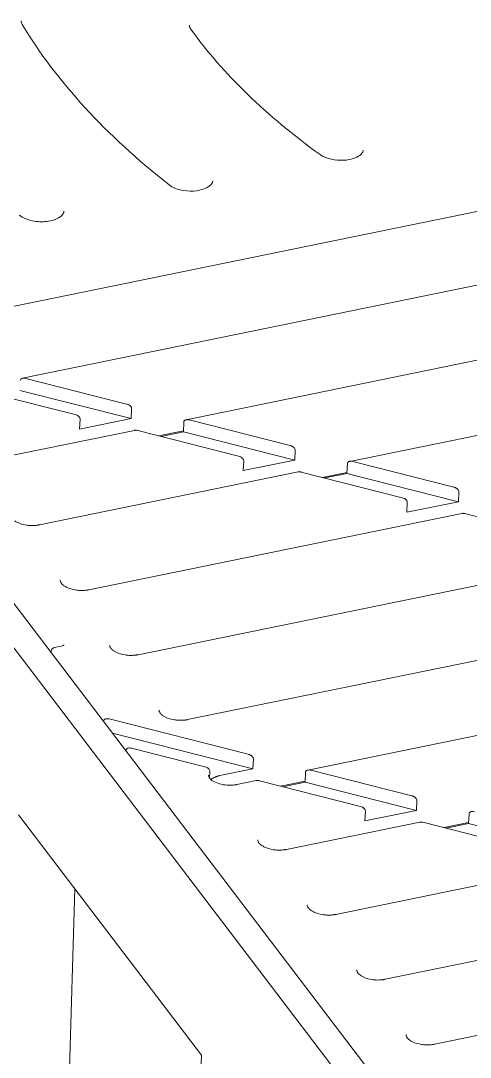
# Model space of a CAD drawing. Header units: millimetres. Extents: x 4267 to 8467, y 166 to 3136.
# Drawn here: x 4678.4 to 4730.1, y 1752.2 to 1871.4 of the extents above; entities that cross this region are included whole.
import ezdxf

# ---------------------------------------------------------------- set-up
doc = ezdxf.new("R2010")
doc.units = ezdxf.units.MM
doc.styles.get("Standard").update_dxf_attribs({"font": 'SimSun.ttf'})
doc.dimstyles.new('ISO-25', dxfattribs={"dimtxt": 2.5, "dimasz": 2.5, "dimexe": 1.25, "dimexo": 0.625, "dimtad": 1, "dimtxsty": 'Standard', "dimcen": 2.5, "dimadec": 0, "dimazin": 0, "dimtfac": 1, "dimtmove": 0, "dimatfit": 3, "dimfxl": 1, "dimarcsym": 0})

msp = doc.modelspace()

# ---------------------------------------------------------------- linework, layer by layer
at = {"linetype": 'Continuous', "lineweight": 5}
for p, q in [((4746.02, 1852.54, 326.37), (4663.32, 1835.61, 326.37)), ((4751.27, 1845.13, 326.37), (4678.66, 1830.27, 326.37)), ((4756.95, 1837.67, 326.37), (4697.47, 1825.5, 326.37)), ((4835.5, 1596.97, 326.37), (4654.46, 1834.86, 326.37)), ((4832.15, 1596.28, 326.37), (4651.11, 1834.17, 326.37)), ((4679.02, 1830.25, 326.37), (4690.62, 1827.31, 326.37)), ((4762.63, 1830.21, 326.37), (4716.27, 1820.72, 326.37)), ((4684.7, 1826.09, 326.37), (4673.09, 1829.04, 326.37)), ((4691.14, 1825.63, 326.37), (4678.34, 1828.88, 326.37)), ((4691.2, 1826.77, 326.37), (4691.14, 1825.63, 326.37)), ((4691.14, 1825.63, 326.37), (4685.22, 1824.42, 326.37)), ((4685.22, 1824.42, 326.37), (4685.28, 1825.56, 326.37)), ((4697.15, 1824.11, 326.37), (4697.2, 1825.25, 326.37)), ((4697.82, 1825.48, 326.37), (4709.43, 1822.53, 326.37)), ((4691.54, 1824.28, 326.37), (4674.92, 1820.88, 326.37)), ((4703.5, 1821.32, 326.37), (4691.9, 1824.27, 326.37)), ((4697.15, 1824.22, 326.37), (4694.33, 1823.65, 326.37)), ((4694.58, 1823.58, 326.37), (4697.15, 1824.11, 326.37)), ((4709.95, 1820.86, 326.37), (4697.15, 1824.11, 326.37)), ((4710.01, 1822, 326.37), (4709.95, 1820.86, 326.37)), ((4709.95, 1820.86, 326.37), (4704.03, 1819.65, 326.37)), ((4704.03, 1819.65, 326.37), (4704.08, 1820.79, 326.37)), ((4715.95, 1819.33, 326.37), (4716.01, 1820.48, 326.37)), ((4716.63, 1820.7, 326.37), (4728.23, 1817.76, 326.37)), ((4710.35, 1819.51, 326.37), (4680.6, 1813.42, 326.37)), ((4722.31, 1816.54, 326.37), (4710.7, 1819.49, 326.37)), ((4715.96, 1819.45, 326.37), (4713.14, 1818.87, 326.37)), ((4713.39, 1818.81, 326.37), (4715.95, 1819.33, 326.37)), ((4728.76, 1816.08, 326.37), (4715.95, 1819.33, 326.37)), ((4728.81, 1817.22, 326.37), (4728.76, 1816.08, 326.37)), ((4728.76, 1816.08, 326.37), (4722.83, 1814.87, 326.37)), ((4722.83, 1814.87, 326.37), (4722.89, 1816.01, 326.37)), ((4729.16, 1814.73, 326.37), (4686.27, 1805.96, 326.37)), ((4741.11, 1811.77, 326.37), (4729.51, 1814.72, 326.37)), ((4747.96, 1809.96, 326.37), (4691.95, 1798.5, 326.37)), ((4766.77, 1805.18, 326.37), (4697.63, 1791.04, 326.37)), ((4785.34, 1800.36, 326.37), (4711.45, 1785.24, 326.37)), ((4681.94, 1798.91, 326.37), (4681.93, 1798.76, 326.37)), ((4683.14, 1799.49, 326.37), (4682.31, 1799.32, 326.37)), ((4687.98, 1790.81, 326.37), (4687.99, 1790.89, 326.37)), ((4688.61, 1791.11, 326.37), (4704.61, 1787.05, 326.37)), ((4705.13, 1785.38, 326.37), (4689, 1789.48, 326.37)), ((4690.55, 1787.53, 326.37), (4690.55, 1787.44, 326.37)), ((4699.77, 1785.56, 326.37), (4691.17, 1787.75, 326.37)), ((4705.19, 1786.52, 326.37), (4705.13, 1785.38, 326.37)), ((4700.14, 1784.35, 326.37), (4700.18, 1785.08, 326.37)), ((4705.13, 1785.38, 326.37), (4701.35, 1784.61, 326.37)), ((4711.13, 1783.86, 326.37), (4711.19, 1785, 326.37)), ((4711.81, 1785.22, 326.37), (4723.41, 1782.28, 326.37)), ((4705.53, 1784.03, 326.37), (4703.31, 1783.58, 326.37)), ((4717.49, 1781.07, 326.37), (4705.88, 1784.01, 326.37)), ((4711.14, 1783.97, 326.37), (4708.32, 1783.39, 326.37)), ((4708.57, 1783.33, 326.37), (4711.13, 1783.86, 326.37)), ((4723.94, 1780.6, 326.37), (4711.13, 1783.86, 326.37)), ((4723.99, 1781.75, 326.37), (4723.94, 1780.6, 326.37)), ((4678.2, 1780.08, 326.37), (4699.22, 1752.46, 326.37)), ((4723.94, 1780.6, 326.37), (4718.01, 1779.39, 326.37)), ((4718.01, 1779.39, 326.37), (4718.07, 1780.53, 326.37)), ((4729.94, 1779.08, 326.37), (4729.99, 1780.22, 326.37)), ((4724.34, 1779.25, 326.37), (4708.99, 1776.11, 326.37)), ((4736.29, 1776.29, 326.37), (4724.69, 1779.24, 326.37)), ((4729.94, 1779.2, 326.37), (4727.12, 1778.62, 326.37)), ((4727.37, 1778.56, 326.37), (4729.94, 1779.08, 326.37)), ((4742.74, 1775.83, 326.37), (4729.94, 1779.08, 326.37)), ((4743.14, 1774.48, 326.37), (4714.67, 1768.65, 326.37)), ((4683.98, 1748.94, 326.37), (4684.66, 1771.59, 326.37)), ((4761.95, 1769.7, 326.37), (4720.34, 1761.19, 326.37)), ((4780.75, 1764.93, 326.37), (4726.02, 1753.73, 326.37)), ((4699.22, 1752.46, 326.37), (4696.65, 1671.47, 326.37))]:
    msp.add_line(p, q, dxfattribs=at)
for points in [[(4683.07, 1806.76), (4683.08, 1806.75, 0.002326), (4683.09, 1806.74, 0.002306), (4683.1, 1806.73, 0.002285), (4683.1, 1806.72, 0.002265), (4683.11, 1806.71, 0.002244), (4683.12, 1806.7, 0.002223), (4683.13, 1806.69, 0.002203), (4683.13, 1806.68, 0.002183), (4683.14, 1806.67, 0.002162), (4683.15, 1806.66, 0.002142), (4683.16, 1806.66, 0.002122), (4683.17, 1806.65, 0.002102), (4683.18, 1806.64, 0.002082), (4683.18, 1806.63, 0.002063), (4683.19, 1806.62, 0.002043), (4683.2, 1806.61, 0.002024), (4683.21, 1806.6, 0.002005), (4683.22, 1806.59, 0.001986), (4683.23, 1806.59, 0.001967), (4683.24, 1806.58, 0.001949), (4683.25, 1806.57, 0.00193), (4683.26, 1806.56, 0.001911), (4683.27, 1806.55, 0.001894), (4683.28, 1806.54, 0.00188), (4683.29, 1806.53, 0.001857), (4683.3, 1806.53, 0.001829), (4683.31, 1806.52, 0.001827), (4683.32, 1806.51, 0.001846), (4683.33, 1806.5, 0.001777), (4683.34, 1806.49, 0.001646), (4683.35, 1806.48, 0.001798), (4683.36, 1806.48, 0.002118), (4683.37, 1806.47, 0.001595), (4683.38, 1806.46, 0.000554), (4683.39, 1806.45, 0.002217), (4683.4, 1806.44, 0.003746), (4683.42, 1806.43, 0.001811), (4683.44, 1806.41, 0.000956)], [(4681.94, 1798.91), (4681.94, 1798.91, -0.000005), (4681.94, 1798.91, -0.000005), (4681.94, 1798.91, -0.000005), (4681.94, 1798.91, -0.000005), (4681.94, 1798.91, -0.000005), (4681.94, 1798.91, -0.000005), (4681.94, 1798.91, -0.000005), (4681.94, 1798.91, -0.000005), (4681.94, 1798.91, -0.000005), (4681.94, 1798.91, -0.000005), (4681.94, 1798.91, -0.000005), (4681.94, 1798.91, -0.000005), (4681.94, 1798.91, -0.000005), (4681.94, 1798.91, -0.000005), (4681.94, 1798.91, -0.000005), (4681.94, 1798.91, -0.000005), (4681.94, 1798.91, -0.000005), (4681.94, 1798.91, -0.000005), (4681.94, 1798.91, -0.000005), (4681.94, 1798.91, -0.000005), (4681.94, 1798.91, -0.000005), (4681.94, 1798.91, -0.000005), (4681.94, 1798.91, -0.000005), (4681.94, 1798.91, -0.000005), (4681.94, 1798.91, -0.000005), (4681.94, 1798.91, -0.000005), (4681.94, 1798.91, -0.000005), (4681.94, 1798.91, -0.000005), (4681.94, 1798.91, -0.000005), (4681.94, 1798.91, -0.000004), (4681.94, 1798.91, -0.000005), (4681.94, 1798.91, -0.000006), (4681.94, 1798.91, -0.000004), (4681.94, 1798.91, -0.000002), (4681.94, 1798.91, -0.000006), (4681.94, 1798.91, -0.000011), (4681.94, 1798.91, -0.000005), (4681.94, 1798.91, -0.000003)], [(4683.31, 1799.55), (4683.31, 1799.55, 0.002241), (4683.32, 1799.55, 0.002272), (4683.32, 1799.55, 0.002298), (4683.32, 1799.56, 0.002316), (4683.33, 1799.56, 0.002338), (4683.33, 1799.56, 0.002361), (4683.34, 1799.56, 0.002385), (4683.34, 1799.57, 0.002407), (4683.34, 1799.57, 0.002432), (4683.35, 1799.57, 0.002456), (4683.35, 1799.57, 0.002482), (4683.35, 1799.57, 0.002506), (4683.36, 1799.58, 0.002533), (4683.36, 1799.58, 0.002559), (4683.37, 1799.58, 0.002587), (4683.37, 1799.59, 0.002613), (4683.37, 1799.59, 0.002642), (4683.38, 1799.59, 0.00267), (4683.38, 1799.59, 0.0027), (4683.38, 1799.6, 0.002729), (4683.39, 1799.6, 0.00276), (4683.39, 1799.6, 0.002788), (4683.39, 1799.6, 0.002822), (4683.39, 1799.61, 0.002858), (4683.4, 1799.61, 0.002884), (4683.4, 1799.61, 0.002898), (4683.4, 1799.61, 0.002957), (4683.41, 1799.62, 0.003051), (4683.41, 1799.62, 0.003), (4683.41, 1799.62, 0.002832), (4683.41, 1799.63, 0.00316), (4683.42, 1799.63, 0.003813), (4683.42, 1799.63, 0.002936), (4683.42, 1799.63, 0.001019), (4683.42, 1799.64, 0.004192), (4683.43, 1799.64, 0.00738), (4683.43, 1799.65, 0.003682), (4683.44, 1799.65, 0.001969)], [(4683.34, 1799.57), (4683.34, 1799.57, 0.001602), (4683.34, 1799.57, 0.001616), (4683.35, 1799.57, 0.001629), (4683.35, 1799.57, 0.00164), (4683.35, 1799.57, 0.001653), (4683.35, 1799.58, 0.001665), (4683.35, 1799.58, 0.001678), (4683.36, 1799.58, 0.00169), (4683.36, 1799.58, 0.001703), (4683.36, 1799.58, 0.001716), (4683.36, 1799.58, 0.001729), (4683.36, 1799.59, 0.001742), (4683.37, 1799.59, 0.001755), (4683.37, 1799.59, 0.001769), (4683.37, 1799.59, 0.001783), (4683.37, 1799.59, 0.001796), (4683.37, 1799.59, 0.00181), (4683.37, 1799.6, 0.001824), (4683.38, 1799.6, 0.001839), (4683.38, 1799.6, 0.001853), (4683.38, 1799.6, 0.001867), (4683.38, 1799.6, 0.001881), (4683.38, 1799.6, 0.001897), (4683.38, 1799.61, 0.001915), (4683.39, 1799.61, 0.001926), (4683.39, 1799.61, 0.001929), (4683.39, 1799.61, 0.001961), (4683.39, 1799.61, 0.002016), (4683.39, 1799.61, 0.001975), (4683.39, 1799.62, 0.001858), (4683.4, 1799.62, 0.002066), (4683.4, 1799.62, 0.002484), (4683.4, 1799.62, 0.001903), (4683.4, 1799.62, 0.000656), (4683.4, 1799.62, 0.002709), (4683.4, 1799.63, 0.004733), (4683.41, 1799.63, 0.002345), (4683.41, 1799.63, 0.00125)], [(4683.44, 1799.65), (4683.43, 1799.65, 0.003236), (4683.43, 1799.65, 0.003249), (4683.43, 1799.65, 0.003261), (4683.42, 1799.64, 0.003271), (4683.42, 1799.64, 0.003281), (4683.42, 1799.64, 0.00329), (4683.41, 1799.64, 0.0033), (4683.41, 1799.63, 0.003308), (4683.41, 1799.63, 0.003316), (4683.4, 1799.63, 0.003323), (4683.4, 1799.63, 0.00333), (4683.4, 1799.62, 0.003334), (4683.39, 1799.62, 0.003342), (4683.39, 1799.62, 0.003352), (4683.39, 1799.62, 0.003349), (4683.39, 1799.61, 0.003332), (4683.38, 1799.61, 0.003364), (4683.38, 1799.61, 0.003432), (4683.38, 1799.61, 0.00334), (4683.38, 1799.6, 0.003123), (4683.37, 1799.6, 0.003441), (4683.37, 1799.6, 0.004089), (4683.37, 1799.6, 0.003119), (4683.37, 1799.59, 0.001101), (4683.36, 1799.59, 0.004369), (4683.36, 1799.59, 0.007507), (4683.36, 1799.58, 0.003689), (4683.35, 1799.57, 0.001963)], [(4688.75, 1799.29), (4688.76, 1799.29, 0.002337), (4688.77, 1799.28, 0.002317), (4688.77, 1799.27, 0.002295), (4688.78, 1799.26, 0.002274), (4688.79, 1799.25, 0.002253), (4688.8, 1799.24, 0.002232), (4688.81, 1799.23, 0.002211), (4688.81, 1799.22, 0.00219), (4688.82, 1799.21, 0.002169), (4688.83, 1799.2, 0.002149), (4688.84, 1799.19, 0.002129), (4688.85, 1799.19, 0.002109), (4688.85, 1799.18, 0.002088), (4688.86, 1799.17, 0.002068), (4688.87, 1799.16, 0.002049), (4688.88, 1799.15, 0.002029), (4688.89, 1799.14, 0.002009), (4688.9, 1799.13, 0.00199), (4688.91, 1799.12, 0.001971), (4688.92, 1799.12, 0.001953), (4688.93, 1799.11, 0.001933), (4688.94, 1799.1, 0.001914), (4688.94, 1799.09, 0.001897), (4688.95, 1799.08, 0.001882), (4688.96, 1799.07, 0.00186), (4688.97, 1799.06, 0.001831), (4688.98, 1799.06, 0.001829), (4688.99, 1799.05, 0.001847), (4689, 1799.04, 0.001778), (4689.01, 1799.03, 0.001647), (4689.02, 1799.02, 0.001799), (4689.03, 1799.02, 0.002118), (4689.05, 1799.01, 0.001595), (4689.06, 1799, 0.000555), (4689.07, 1798.99, 0.002217), (4689.08, 1798.98, 0.003745), (4689.1, 1798.97, 0.00181), (4689.12, 1798.95, 0.000956)], [(4694.43, 1791.83), (4694.44, 1791.82, 0.002319), (4694.45, 1791.81, 0.002299), (4694.45, 1791.81, 0.002278), (4694.46, 1791.8, 0.002258), (4694.47, 1791.79, 0.002237), (4694.48, 1791.78, 0.002217), (4694.48, 1791.77, 0.002196), (4694.49, 1791.76, 0.002177), (4694.5, 1791.75, 0.002156), (4694.51, 1791.74, 0.002137), (4694.52, 1791.73, 0.002117), (4694.52, 1791.72, 0.002098), (4694.53, 1791.72, 0.002078), (4694.54, 1791.71, 0.002059), (4694.55, 1791.7, 0.00204), (4694.56, 1791.69, 0.002021), (4694.57, 1791.68, 0.002002), (4694.58, 1791.67, 0.001984), (4694.59, 1791.66, 0.001965), (4694.59, 1791.65, 0.001947), (4694.6, 1791.65, 0.001929), (4694.61, 1791.64, 0.00191), (4694.62, 1791.63, 0.001894), (4694.63, 1791.62, 0.001879), (4694.64, 1791.61, 0.001857), (4694.65, 1791.6, 0.001829), (4694.66, 1791.6, 0.001828), (4694.67, 1791.59, 0.001847), (4694.68, 1791.58, 0.001779), (4694.69, 1791.57, 0.001648), (4694.7, 1791.56, 0.0018), (4694.71, 1791.55, 0.002121), (4694.72, 1791.55, 0.001598), (4694.73, 1791.54, 0.000554), (4694.74, 1791.53, 0.002222), (4694.76, 1791.52, 0.003756), (4694.77, 1791.51, 0.001816), (4694.8, 1791.49, 0.000958)], [(4701.35, 1784.61), (4701.31, 1784.6, 0.003141), (4701.27, 1784.59, 0.003145), (4701.23, 1784.58, 0.003177), (4701.19, 1784.57, 0.003248), (4701.15, 1784.56, 0.003309), (4701.11, 1784.55, 0.003365), (4701.07, 1784.54, 0.003425), (4701.03, 1784.52, 0.003491), (4700.99, 1784.51, 0.003558), (4700.96, 1784.5, 0.003628), (4700.92, 1784.48, 0.003699), (4700.88, 1784.47, 0.003773), (4700.84, 1784.46, 0.003853), (4700.81, 1784.44, 0.003941), (4700.77, 1784.43, 0.004016), (4700.74, 1784.41, 0.004078), (4700.7, 1784.39, 0.004203), (4700.67, 1784.38, 0.004382), (4700.64, 1784.36, 0.004359), (4700.6, 1784.34, 0.004163), (4700.57, 1784.33, 0.004689), (4700.54, 1784.31, 0.00572), (4700.51, 1784.29, 0.004479), (4700.48, 1784.27, 0.001604), (4700.46, 1784.25, 0.006456), (4700.42, 1784.23, 0.011629), (4700.38, 1784.2, 0.005961), (4700.32, 1784.15, 0.00323)], [(4705.79, 1776.91), (4705.8, 1776.9, 0.00234), (4705.8, 1776.89, 0.00232), (4705.81, 1776.88, 0.002298), (4705.82, 1776.87, 0.002277), (4705.82, 1776.86, 0.002255), (4705.83, 1776.86, 0.002235), (4705.84, 1776.85, 0.002213), (4705.85, 1776.84, 0.002193), (4705.86, 1776.83, 0.002171), (4705.86, 1776.82, 0.002151), (4705.87, 1776.81, 0.00213), (4705.88, 1776.8, 0.00211), (4705.89, 1776.79, 0.002089), (4705.9, 1776.78, 0.00207), (4705.91, 1776.78, 0.002049), (4705.92, 1776.77, 0.00203), (4705.92, 1776.76, 0.00201), (4705.93, 1776.75, 0.001991), (4705.94, 1776.74, 0.001972), (4705.95, 1776.73, 0.001953), (4705.96, 1776.72, 0.001934), (4705.97, 1776.71, 0.001914), (4705.98, 1776.71, 0.001897), (4705.99, 1776.7, 0.001882), (4706, 1776.69, 0.001859), (4706.01, 1776.68, 0.00183), (4706.02, 1776.67, 0.001828), (4706.03, 1776.66, 0.001847), (4706.04, 1776.66, 0.001778), (4706.05, 1776.65, 0.001646), (4706.06, 1776.64, 0.001798), (4706.07, 1776.63, 0.002116), (4706.08, 1776.62, 0.001594), (4706.09, 1776.62, 0.000554), (4706.1, 1776.61, 0.002215), (4706.11, 1776.6, 0.003742), (4706.13, 1776.59, 0.001808), (4706.16, 1776.57, 0.000955)], [(4711.47, 1769.45), (4711.47, 1769.44, 0.002332), (4711.48, 1769.43, 0.002312), (4711.49, 1769.42, 0.00229), (4711.5, 1769.41, 0.002269), (4711.5, 1769.4, 0.002248), (4711.51, 1769.39, 0.002227), (4711.52, 1769.39, 0.002206), (4711.53, 1769.38, 0.002186), (4711.53, 1769.37, 0.002165), (4711.54, 1769.36, 0.002145), (4711.55, 1769.35, 0.002124), (4711.56, 1769.34, 0.002104), (4711.57, 1769.33, 0.002084), (4711.58, 1769.32, 0.002064), (4711.58, 1769.31, 0.002044), (4711.59, 1769.31, 0.002025), (4711.6, 1769.3, 0.002005), (4711.61, 1769.29, 0.001986), (4711.62, 1769.28, 0.001967), (4711.63, 1769.27, 0.001949), (4711.64, 1769.26, 0.00193), (4711.65, 1769.25, 0.00191), (4711.66, 1769.25, 0.001893), (4711.67, 1769.24, 0.001879), (4711.68, 1769.23, 0.001856), (4711.69, 1769.22, 0.001827), (4711.7, 1769.21, 0.001825), (4711.71, 1769.2, 0.001844), (4711.72, 1769.2, 0.001775), (4711.73, 1769.19, 0.001644), (4711.74, 1769.18, 0.001796), (4711.75, 1769.17, 0.002114), (4711.76, 1769.16, 0.001593), (4711.77, 1769.15, 0.000554), (4711.78, 1769.15, 0.002213), (4711.79, 1769.14, 0.003739), (4711.81, 1769.12, 0.001807), (4711.83, 1769.11, 0.000954)], [(4717.15, 1761.99), (4717.15, 1761.98, 0.002343), (4717.16, 1761.97, 0.002323), (4717.17, 1761.96, 0.002301), (4717.17, 1761.95, 0.00228), (4717.18, 1761.94, 0.002259), (4717.19, 1761.93, 0.002238), (4717.2, 1761.92, 0.002217), (4717.2, 1761.92, 0.002196), (4717.21, 1761.91, 0.002175), (4717.22, 1761.9, 0.002155), (4717.23, 1761.89, 0.002134), (4717.24, 1761.88, 0.002114), (4717.25, 1761.87, 0.002094), (4717.25, 1761.86, 0.002074), (4717.26, 1761.85, 0.002054), (4717.27, 1761.84, 0.002035), (4717.28, 1761.84, 0.002015), (4717.29, 1761.83, 0.001996), (4717.3, 1761.82, 0.001976), (4717.31, 1761.81, 0.001958), (4717.32, 1761.8, 0.001939), (4717.33, 1761.79, 0.001919), (4717.34, 1761.78, 0.001902), (4717.35, 1761.78, 0.001887), (4717.36, 1761.77, 0.001864), (4717.37, 1761.76, 0.001836), (4717.38, 1761.75, 0.001834), (4717.39, 1761.74, 0.001852), (4717.4, 1761.73, 0.001783), (4717.41, 1761.73, 0.001651), (4717.42, 1761.72, 0.001803), (4717.43, 1761.71, 0.002123), (4717.44, 1761.7, 0.001599), (4717.45, 1761.69, 0.000556), (4717.46, 1761.69, 0.002222), (4717.47, 1761.68, 0.003755), (4717.49, 1761.66, 0.001815), (4717.51, 1761.65, 0.000958)], [(4722.82, 1754.53), (4722.83, 1754.52, 0.002324), (4722.84, 1754.51, 0.002305), (4722.84, 1754.5, 0.002283), (4722.85, 1754.49, 0.002262), (4722.86, 1754.48, 0.002241), (4722.87, 1754.47, 0.002221), (4722.88, 1754.46, 0.0022), (4722.88, 1754.45, 0.00218), (4722.89, 1754.45, 0.002159), (4722.9, 1754.44, 0.002139), (4722.91, 1754.43, 0.002119), (4722.92, 1754.42, 0.0021), (4722.92, 1754.41, 0.00208), (4722.93, 1754.4, 0.00206), (4722.94, 1754.39, 0.002041), (4722.95, 1754.38, 0.002022), (4722.96, 1754.37, 0.002003), (4722.97, 1754.37, 0.001984), (4722.98, 1754.36, 0.001965), (4722.99, 1754.35, 0.001947), (4723, 1754.34, 0.001928), (4723.01, 1754.33, 0.001909), (4723.01, 1754.32, 0.001893), (4723.02, 1754.31, 0.001878), (4723.03, 1754.31, 0.001856), (4723.04, 1754.3, 0.001828), (4723.05, 1754.29, 0.001826), (4723.06, 1754.28, 0.001845), (4723.07, 1754.27, 0.001777), (4723.08, 1754.26, 0.001646), (4723.09, 1754.26, 0.001798), (4723.1, 1754.25, 0.002118), (4723.12, 1754.24, 0.001595), (4723.13, 1754.23, 0.000554), (4723.14, 1754.23, 0.002218), (4723.15, 1754.22, 0.003749), (4723.17, 1754.2, 0.001812), (4723.19, 1754.18, 0.000957)]]:
    msp.add_lwpolyline(points, format="xyb", dxfattribs=at)
for points in [[(4678.61, 1870.93, 326.37), (4678.53, 1871.06, 326.37), (4678.5, 1871.17, 326.37), (4678.51, 1871.36, 326.37)], [(4695.52, 1852.49, 326.37), (4688.27, 1858.17, 326.37), (4682.54, 1864.42, 326.37), (4678.61, 1870.93, 326.37)], [(4697.98, 1870.41, 326.37), (4697.87, 1870.57, 326.37), (4697.83, 1870.71, 326.37), (4697.83, 1870.83, 326.37)], [(4712.88, 1855.97, 326.37), (4706.72, 1860.4, 326.37), (4701.68, 1865.28, 326.37), (4697.98, 1870.41, 326.37)], [(4683.13, 1806.7, 326.37), (4683.02, 1806.84, 326.37), (4682.99, 1806.96, 326.37), (4683, 1807.05, 326.37)], [(4682.31, 1799.32, 326.37), (4682.11, 1799.28, 326.37), (4681.95, 1799.11, 326.37), (4681.94, 1798.91, 326.37)], [(4683.31, 1799.55, 326.37), (4683.27, 1799.53, 326.37), (4683.21, 1799.5, 326.37), (4683.14, 1799.49, 326.37)], [(4688.81, 1799.24, 326.37), (4688.7, 1799.38, 326.37), (4688.67, 1799.5, 326.37), (4688.68, 1799.59, 326.37)], [(4694.49, 1791.78, 326.37), (4694.38, 1791.92, 326.37), (4694.35, 1792.04, 326.37), (4694.35, 1792.13, 326.37)], [(4705.84, 1776.86, 326.37), (4705.74, 1776.99, 326.37), (4705.71, 1777.12, 326.37), (4705.71, 1777.21, 326.37)], [(4711.52, 1769.39, 326.37), (4711.42, 1769.53, 326.37), (4711.38, 1769.66, 326.37), (4711.39, 1769.75, 326.37)], [(4717.2, 1761.93, 326.37), (4717.09, 1762.07, 326.37), (4717.06, 1762.2, 326.37), (4717.07, 1762.29, 326.37)], [(4722.88, 1754.47, 326.37), (4722.77, 1754.61, 326.37), (4722.74, 1754.73, 326.37), (4722.75, 1754.83, 326.37)]]:
    msp.add_open_spline(points, degree=3, dxfattribs=at)
for points, knots in [([(4717.82, 1856.47, 326.37), (4717.82, 1856.47, 326.37), (4717.82, 1856.46, 326.37), (4717.81, 1856.44, 326.37), (4717.8, 1856.37, 326.37), (4717.75, 1856.23, 326.37), (4717.45, 1855.79, 326.37), (4715.84, 1855.11, 326.37), (4713.74, 1855.43, 326.37), (4712.99, 1855.9, 326.37), (4712.88, 1855.97, 326.37)], [0, 0, 0, 0, 0.003172, 0.011157, 0.03145, 0.084137, 0.188866, 0.512025, 0.921009, 1, 1, 1, 1]), ([(4700.53, 1852.93, 326.37), (4700.53, 1852.93, 326.37), (4700.53, 1852.93, 326.37), (4700.53, 1852.92, 326.37), (4700.53, 1852.92, 326.37), (4700.52, 1852.91, 326.37), (4700.52, 1852.9, 326.37), (4700.52, 1852.88, 326.37), (4700.51, 1852.85, 326.37), (4700.5, 1852.81, 326.37), (4700.48, 1852.74, 326.37), (4700.44, 1852.67, 326.37), (4700.34, 1852.53, 326.37), (4700.16, 1852.35, 326.37), (4699.67, 1852.05, 326.37), (4698.66, 1851.75, 326.37), (4696.95, 1851.77, 326.37), (4695.89, 1852.19, 326.37), (4695.52, 1852.49, 326.37)], [0, 0, 0, 0, 0.001516, 0.003035, 0.004938, 0.008758, 0.010675, 0.020322, 0.030095, 0.054927, 0.067637, 0.1129, 0.146411, 0.216725, 0.306303, 0.493291, 0.71042, 1, 1, 1, 1]), ([(4683.41, 1849.46, 326.37), (4683.41, 1849.45, 326.37), (4683.41, 1849.45, 326.37), (4683.41, 1849.45, 326.37), (4683.41, 1849.44, 326.37), (4683.41, 1849.44, 326.37), (4683.41, 1849.42, 326.37), (4683.41, 1849.41, 326.37), (4683.4, 1849.37, 326.37), (4683.4, 1849.33, 326.37), (4683.37, 1849.27, 326.37), (4683.34, 1849.19, 326.37), (4683.25, 1849.05, 326.37), (4683.08, 1848.87, 326.37), (4682.61, 1848.55, 326.37), (4681.57, 1848.23, 326.37), (4679.78, 1848.24, 326.37), (4678.67, 1848.7, 326.37), (4678.31, 1849.02, 326.37)], [0, 0, 0, 0, 0.001466, 0.002936, 0.004776, 0.008473, 0.010329, 0.019675, 0.029148, 0.053273, 0.065635, 0.109777, 0.142554, 0.21158, 0.299756, 0.485499, 0.70591, 1, 1, 1, 1]), ([(4678.4, 1830.03, 326.37), (4678.4, 1830.07, 326.37), (4678.42, 1830.12, 326.37), (4678.45, 1830.16, 326.37), (4678.46, 1830.17, 326.37), (4678.5, 1830.21, 326.37), (4678.54, 1830.23, 326.37), (4678.65, 1830.27, 326.37), (4678.72, 1830.28, 326.37), (4678.81, 1830.28, 326.37), (4678.83, 1830.28, 326.37), (4678.9, 1830.28, 326.37), (4678.96, 1830.27, 326.37), (4679.02, 1830.25, 326.37)], [0, 0, 0, 0, 0.25, 0.25, 0.3125, 0.3125, 0.5, 0.5, 0.75, 0.75, 0.8125, 0.8125, 1, 1, 1, 1]), ([(4690.62, 1827.31, 326.37), (4690.67, 1827.29, 326.37), (4690.71, 1827.28, 326.37), (4690.77, 1827.26, 326.37), (4690.79, 1827.25, 326.37), (4690.81, 1827.24, 326.37), (4690.82, 1827.24, 326.37), (4690.83, 1827.23, 326.37), (4690.83, 1827.23, 326.37), (4690.84, 1827.23, 326.37), (4690.84, 1827.23, 326.37), (4690.88, 1827.2, 326.37), (4690.92, 1827.18, 326.37), (4690.97, 1827.15, 326.37), (4690.98, 1827.13, 326.37), (4691.01, 1827.12, 326.37), (4691.01, 1827.11, 326.37), (4691.03, 1827.1, 326.37), (4691.03, 1827.09, 326.37), (4691.15, 1826.98, 326.37), (4691.21, 1826.87, 326.37), (4691.2, 1826.77, 326.37)], [0, 0, 0, 0, 0.125, 0.125, 0.1875, 0.1875, 0.21875, 0.234375, 0.242188, 0.242188, 0.25, 0.25, 0.375, 0.375, 0.4375, 0.4375, 0.46875, 0.46875, 0.5, 0.5, 1, 1, 1, 1]), ([(4685.28, 1825.56, 326.37), (4685.28, 1825.61, 326.37), (4685.27, 1825.66, 326.37), (4685.23, 1825.74, 326.37), (4685.21, 1825.77, 326.37), (4685.18, 1825.81, 326.37), (4685.16, 1825.83, 326.37), (4685.14, 1825.85, 326.37), (4685.13, 1825.86, 326.37), (4685.12, 1825.87, 326.37), (4685.09, 1825.9, 326.37), (4685.06, 1825.92, 326.37), (4685.01, 1825.96, 326.37), (4684.99, 1825.97, 326.37), (4684.96, 1825.98, 326.37), (4684.95, 1825.99, 326.37), (4684.93, 1826, 326.37), (4684.93, 1826.01, 326.37), (4684.92, 1826.01, 326.37), (4684.92, 1826.01, 326.37), (4684.87, 1826.04, 326.37), (4684.8, 1826.07, 326.37), (4684.7, 1826.09, 326.37)], [0, 0, 0, 0, 0.25, 0.25, 0.375, 0.375, 0.4375, 0.46875, 0.46875, 0.5, 0.5, 0.625, 0.625, 0.6875, 0.6875, 0.71875, 0.734375, 0.742188, 0.742188, 0.75, 0.75, 1, 1, 1, 1]), ([(4697.2, 1825.25, 326.37), (4697.21, 1825.3, 326.37), (4697.22, 1825.34, 326.37), (4697.27, 1825.4, 326.37), (4697.29, 1825.42, 326.37), (4697.32, 1825.44, 326.37), (4697.34, 1825.45, 326.37), (4697.36, 1825.46, 326.37), (4697.38, 1825.47, 326.37), (4697.39, 1825.47, 326.37), (4697.42, 1825.48, 326.37), (4697.45, 1825.49, 326.37), (4697.5, 1825.5, 326.37), (4697.52, 1825.5, 326.37), (4697.55, 1825.51, 326.37), (4697.56, 1825.51, 326.37), (4697.58, 1825.51, 326.37), (4697.59, 1825.51, 326.37), (4697.59, 1825.51, 326.37), (4697.6, 1825.51, 326.37), (4697.65, 1825.51, 326.37), (4697.72, 1825.5, 326.37), (4697.82, 1825.48, 326.37)], [0, 0, 0, 0, 0.25, 0.25, 0.375, 0.375, 0.4375, 0.46875, 0.46875, 0.5, 0.5, 0.625, 0.625, 0.6875, 0.6875, 0.71875, 0.734375, 0.742188, 0.742188, 0.75, 0.75, 1, 1, 1, 1]), ([(4691.9, 1824.27, 326.37), (4691.85, 1824.28, 326.37), (4691.8, 1824.29, 326.37), (4691.75, 1824.29, 326.37), (4691.73, 1824.29, 326.37), (4691.71, 1824.29, 326.37), (4691.7, 1824.3, 326.37), (4691.69, 1824.3, 326.37), (4691.68, 1824.3, 326.37), (4691.68, 1824.3, 326.37), (4691.68, 1824.3, 326.37), (4691.63, 1824.3, 326.37), (4691.59, 1824.29, 326.37), (4691.55, 1824.29, 326.37), (4691.55, 1824.28, 326.37), (4691.54, 1824.28, 326.37)], [0, 0, 0, 0, 0.125, 0.125, 0.1875, 0.1875, 0.21875, 0.234375, 0.2421875, 0.2421875, 0.25, 0.25, 0.375, 0.375, 0.3965249, 0.3965249, 0.3965249, 0.3965249]), ([(4709.43, 1822.53, 326.37), (4709.48, 1822.52, 326.37), (4709.52, 1822.5, 326.37), (4709.57, 1822.48, 326.37), (4709.59, 1822.48, 326.37), (4709.61, 1822.47, 326.37), (4709.62, 1822.46, 326.37), (4709.64, 1822.45, 326.37), (4709.64, 1822.45, 326.37), (4709.64, 1822.45, 326.37), (4709.64, 1822.45, 326.37), (4709.69, 1822.43, 326.37), (4709.72, 1822.41, 326.37), (4709.77, 1822.37, 326.37), (4709.79, 1822.36, 326.37), (4709.81, 1822.34, 326.37), (4709.82, 1822.34, 326.37), (4709.83, 1822.32, 326.37), (4709.84, 1822.32, 326.37), (4709.96, 1822.21, 326.37), (4710.01, 1822.09, 326.37), (4710.01, 1822, 326.37)], [0, 0, 0, 0, 0.125, 0.125, 0.1875, 0.1875, 0.21875, 0.234375, 0.242188, 0.242188, 0.25, 0.25, 0.375, 0.375, 0.4375, 0.4375, 0.46875, 0.46875, 0.5, 0.5, 1, 1, 1, 1]), ([(4704.08, 1820.79, 326.37), (4704.08, 1820.83, 326.37), (4704.07, 1820.89, 326.37), (4704.03, 1820.97, 326.37), (4704.01, 1820.99, 326.37), (4703.98, 1821.03, 326.37), (4703.97, 1821.05, 326.37), (4703.95, 1821.07, 326.37), (4703.93, 1821.09, 326.37), (4703.93, 1821.09, 326.37), (4703.89, 1821.12, 326.37), (4703.87, 1821.15, 326.37), (4703.82, 1821.18, 326.37), (4703.8, 1821.19, 326.37), (4703.77, 1821.21, 326.37), (4703.76, 1821.22, 326.37), (4703.74, 1821.23, 326.37), (4703.73, 1821.23, 326.37), (4703.73, 1821.23, 326.37), (4703.72, 1821.24, 326.37), (4703.67, 1821.26, 326.37), (4703.6, 1821.29, 326.37), (4703.5, 1821.32, 326.37)], [0, 0, 0, 0, 0.25, 0.25, 0.375, 0.375, 0.4375, 0.46875, 0.46875, 0.5, 0.5, 0.625, 0.625, 0.6875, 0.6875, 0.71875, 0.734375, 0.742188, 0.742188, 0.75, 0.75, 1, 1, 1, 1]), ([(4716.01, 1820.48, 326.37), (4716.01, 1820.52, 326.37), (4716.03, 1820.57, 326.37), (4716.08, 1820.63, 326.37), (4716.1, 1820.64, 326.37), (4716.13, 1820.67, 326.37), (4716.15, 1820.68, 326.37), (4716.17, 1820.69, 326.37), (4716.18, 1820.69, 326.37), (4716.19, 1820.7, 326.37), (4716.23, 1820.71, 326.37), (4716.26, 1820.72, 326.37), (4716.31, 1820.73, 326.37), (4716.33, 1820.73, 326.37), (4716.35, 1820.73, 326.37), (4716.37, 1820.73, 326.37), (4716.39, 1820.73, 326.37), (4716.4, 1820.73, 326.37), (4716.4, 1820.73, 326.37), (4716.4, 1820.73, 326.37), (4716.45, 1820.73, 326.37), (4716.53, 1820.73, 326.37), (4716.63, 1820.7, 326.37)], [0, 0, 0, 0, 0.25, 0.25, 0.375, 0.375, 0.4375, 0.46875, 0.46875, 0.5, 0.5, 0.625, 0.625, 0.6875, 0.6875, 0.71875, 0.734375, 0.742188, 0.742188, 0.75, 0.75, 1, 1, 1, 1]), ([(4710.7, 1819.49, 326.37), (4710.65, 1819.5, 326.37), (4710.61, 1819.51, 326.37), (4710.55, 1819.52, 326.37), (4710.54, 1819.52, 326.37), (4710.51, 1819.52, 326.37), (4710.5, 1819.52, 326.37), (4710.49, 1819.52, 326.37), (4710.49, 1819.52, 326.37), (4710.48, 1819.52, 326.37), (4710.48, 1819.52, 326.37), (4710.44, 1819.52, 326.37), (4710.4, 1819.52, 326.37), (4710.36, 1819.51, 326.37), (4710.35, 1819.51, 326.37), (4710.35, 1819.51, 326.37)], [0, 0, 0, 0, 0.125, 0.125, 0.1875, 0.1875, 0.21875, 0.234375, 0.2421875, 0.2421875, 0.25, 0.25, 0.375, 0.375, 0.3965245, 0.3965245, 0.3965245, 0.3965245]), ([(4728.23, 1817.76, 326.37), (4728.28, 1817.74, 326.37), (4728.33, 1817.73, 326.37), (4728.38, 1817.71, 326.37), (4728.4, 1817.7, 326.37), (4728.42, 1817.69, 326.37), (4728.43, 1817.69, 326.37), (4728.44, 1817.68, 326.37), (4728.45, 1817.68, 326.37), (4728.45, 1817.68, 326.37), (4728.45, 1817.68, 326.37), (4728.49, 1817.65, 326.37), (4728.53, 1817.63, 326.37), (4728.58, 1817.6, 326.37), (4728.6, 1817.58, 326.37), (4728.62, 1817.57, 326.37), (4728.62, 1817.56, 326.37), (4728.64, 1817.55, 326.37), (4728.64, 1817.54, 326.37), (4728.76, 1817.43, 326.37), (4728.82, 1817.32, 326.37), (4728.81, 1817.22, 326.37)], [0, 0, 0, 0, 0.125, 0.125, 0.1875, 0.1875, 0.21875, 0.234375, 0.242188, 0.242188, 0.25, 0.25, 0.375, 0.375, 0.4375, 0.4375, 0.46875, 0.46875, 0.5, 0.5, 1, 1, 1, 1]), ([(4722.89, 1816.01, 326.37), (4722.89, 1816.06, 326.37), (4722.88, 1816.11, 326.37), (4722.84, 1816.19, 326.37), (4722.82, 1816.22, 326.37), (4722.79, 1816.26, 326.37), (4722.77, 1816.28, 326.37), (4722.75, 1816.3, 326.37), (4722.74, 1816.31, 326.37), (4722.73, 1816.32, 326.37), (4722.7, 1816.35, 326.37), (4722.67, 1816.37, 326.37), (4722.62, 1816.41, 326.37), (4722.6, 1816.42, 326.37), (4722.58, 1816.43, 326.37), (4722.56, 1816.44, 326.37), (4722.54, 1816.45, 326.37), (4722.54, 1816.46, 326.37), (4722.53, 1816.46, 326.37), (4722.53, 1816.46, 326.37), (4722.48, 1816.49, 326.37), (4722.41, 1816.52, 326.37), (4722.31, 1816.54, 326.37)], [0, 0, 0, 0, 0.25, 0.25, 0.375, 0.375, 0.4375, 0.46875, 0.46875, 0.5, 0.5, 0.625, 0.625, 0.6875, 0.6875, 0.71875, 0.734375, 0.742188, 0.742188, 0.75, 0.75, 1, 1, 1, 1]), ([(4729.51, 1814.72, 326.37), (4729.46, 1814.73, 326.37), (4729.42, 1814.74, 326.37), (4729.36, 1814.74, 326.37), (4729.34, 1814.74, 326.37), (4729.32, 1814.74, 326.37), (4729.31, 1814.75, 326.37), (4729.3, 1814.75, 326.37), (4729.29, 1814.75, 326.37), (4729.29, 1814.75, 326.37), (4729.29, 1814.75, 326.37), (4729.24, 1814.75, 326.37), (4729.21, 1814.74, 326.37), (4729.17, 1814.74, 326.37), (4729.16, 1814.73, 326.37), (4729.16, 1814.73, 326.37)], [0, 0, 0, 0, 0.125, 0.125, 0.1875, 0.1875, 0.21875, 0.234375, 0.2421875, 0.2421875, 0.25, 0.25, 0.375, 0.375, 0.3965248, 0.3965248, 0.3965248, 0.3965248]), ([(4680.6, 1813.42, 326.37), (4680.59, 1813.42, 326.37), (4680.59, 1813.42, 326.37), (4680.58, 1813.42, 326.37), (4680.57, 1813.42, 326.37), (4680.56, 1813.41, 326.37), (4680.54, 1813.41, 326.37), (4680.51, 1813.4, 326.37), (4680.45, 1813.39, 326.37), (4680.38, 1813.38, 326.37), (4680.26, 1813.37, 326.37), (4680.11, 1813.35, 326.37), (4679.87, 1813.34, 326.37), (4679.53, 1813.34, 326.37), (4678.86, 1813.41, 326.37), (4678.22, 1813.6, 326.37), (4677.86, 1813.81, 326.37), (4677.76, 1813.87, 326.37)], [0, 0, 0, 0, 0.0013979, 0.0027997, 0.0045575, 0.0080917, 0.0098683, 0.0188439, 0.0279802, 0.051521, 0.063686, 0.1083241, 0.1422974, 0.2157643, 0.3167263, 0.5500747, 0.6450333, 0.6450333, 0.6450333, 0.6450333]), ([(4686.27, 1805.96, 326.37), (4686.27, 1805.96, 326.37), (4686.27, 1805.96, 326.37), (4686.26, 1805.96, 326.37), (4686.25, 1805.95, 326.37), (4686.24, 1805.95, 326.37), (4686.22, 1805.95, 326.37), (4686.19, 1805.94, 326.37), (4686.13, 1805.93, 326.37), (4686.06, 1805.92, 326.37), (4685.93, 1805.9, 326.37), (4685.79, 1805.89, 326.37), (4685.55, 1805.88, 326.37), (4685.21, 1805.88, 326.37), (4684.54, 1805.95, 326.37), (4683.89, 1806.14, 326.37), (4683.53, 1806.35, 326.37), (4683.44, 1806.41, 326.37)], [0, 0, 0, 0, 0.0013979, 0.0027997, 0.0045575, 0.0080917, 0.0098683, 0.0188439, 0.0279802, 0.051521, 0.063686, 0.1083241, 0.1422974, 0.2157643, 0.3167263, 0.5500747, 0.6450333, 0.6450333, 0.6450333, 0.6450333]), ([(4691.95, 1798.5, 326.37), (4691.95, 1798.5, 326.37), (4691.95, 1798.5, 326.37), (4691.94, 1798.5, 326.37), (4691.93, 1798.49, 326.37), (4691.92, 1798.49, 326.37), (4691.9, 1798.49, 326.37), (4691.87, 1798.48, 326.37), (4691.81, 1798.47, 326.37), (4691.74, 1798.46, 326.37), (4691.61, 1798.44, 326.37), (4691.47, 1798.43, 326.37), (4691.22, 1798.42, 326.37), (4690.88, 1798.42, 326.37), (4690.22, 1798.48, 326.37), (4689.57, 1798.68, 326.37), (4689.21, 1798.89, 326.37), (4689.12, 1798.95, 326.37)], [0, 0, 0, 0, 0.0013979, 0.0027997, 0.0045575, 0.0080917, 0.0098683, 0.0188439, 0.0279802, 0.051521, 0.063686, 0.1083241, 0.1422974, 0.2157643, 0.3167263, 0.5500747, 0.6450333, 0.6450333, 0.6450333, 0.6450333]), ([(4688.61, 1791.11, 326.37), (4688.55, 1791.13, 326.37), (4688.5, 1791.14, 326.37), (4688.42, 1791.14, 326.37), (4688.41, 1791.14, 326.37), (4688.31, 1791.14, 326.37), (4688.24, 1791.13, 326.37), (4688.14, 1791.1, 326.37), (4688.1, 1791.08, 326.37), (4688.06, 1791.04, 326.37), (4688.05, 1791.03, 326.37), (4688.01, 1790.98, 326.37), (4687.99, 1790.94, 326.37), (4687.99, 1790.89, 326.37)], [0, 0, 0, 0, 0.1875, 0.1875, 0.25, 0.25, 0.5, 0.5, 0.6875, 0.6875, 0.75, 0.75, 1, 1, 1, 1]), ([(4697.63, 1791.04, 326.37), (4697.63, 1791.04, 326.37), (4697.63, 1791.04, 326.37), (4697.62, 1791.03, 326.37), (4697.61, 1791.03, 326.37), (4697.6, 1791.03, 326.37), (4697.58, 1791.03, 326.37), (4697.55, 1791.02, 326.37), (4697.48, 1791.01, 326.37), (4697.42, 1791, 326.37), (4697.29, 1790.98, 326.37), (4697.15, 1790.97, 326.37), (4696.9, 1790.95, 326.37), (4696.56, 1790.96, 326.37), (4695.9, 1791.02, 326.37), (4695.25, 1791.22, 326.37), (4694.89, 1791.43, 326.37), (4694.8, 1791.49, 326.37)], [0, 0, 0, 0, 0.0013979, 0.0027997, 0.0045575, 0.0080917, 0.0098683, 0.0188439, 0.0279802, 0.051521, 0.063686, 0.1083241, 0.1422974, 0.2157643, 0.3167263, 0.5500747, 0.6450333, 0.6450333, 0.6450333, 0.6450333]), ([(4690.55, 1787.53, 326.37), (4690.56, 1787.56, 326.37), (4690.57, 1787.59, 326.37), (4690.59, 1787.63, 326.37), (4690.6, 1787.64, 326.37), (4690.64, 1787.69, 326.37), (4690.69, 1787.72, 326.37), (4690.79, 1787.76, 326.37), (4690.84, 1787.77, 326.37), (4690.91, 1787.78, 326.37), (4690.93, 1787.78, 326.37), (4691.02, 1787.78, 326.37), (4691.1, 1787.77, 326.37), (4691.17, 1787.75, 326.37)], [0, 0, 0, 0, 0.1875, 0.1875, 0.25, 0.25, 0.5, 0.5, 0.6875, 0.6875, 0.75, 0.75, 1, 1, 1, 1]), ([(4704.61, 1787.05, 326.37), (4704.66, 1787.04, 326.37), (4704.7, 1787.03, 326.37), (4704.75, 1787, 326.37), (4704.77, 1787, 326.37), (4704.79, 1786.99, 326.37), (4704.8, 1786.98, 326.37), (4704.81, 1786.98, 326.37), (4704.82, 1786.97, 326.37), (4704.82, 1786.97, 326.37), (4704.82, 1786.97, 326.37), (4704.87, 1786.95, 326.37), (4704.9, 1786.93, 326.37), (4704.95, 1786.89, 326.37), (4704.97, 1786.88, 326.37), (4704.99, 1786.86, 326.37), (4705, 1786.86, 326.37), (4705.01, 1786.85, 326.37), (4705.02, 1786.84, 326.37), (4705.14, 1786.73, 326.37), (4705.19, 1786.61, 326.37), (4705.19, 1786.52, 326.37)], [0, 0, 0, 0, 0.125, 0.125, 0.1875, 0.1875, 0.21875, 0.234375, 0.242188, 0.242188, 0.25, 0.25, 0.375, 0.375, 0.4375, 0.4375, 0.46875, 0.46875, 0.5, 0.5, 1, 1, 1, 1]), ([(4700.18, 1785.08, 326.37), (4700.18, 1785.13, 326.37), (4700.17, 1785.18, 326.37), (4700.13, 1785.28, 326.37), (4700.1, 1785.33, 326.37), (4700.05, 1785.4, 326.37), (4700.03, 1785.42, 326.37), (4699.98, 1785.46, 326.37), (4699.96, 1785.48, 326.37), (4699.88, 1785.53, 326.37), (4699.83, 1785.55, 326.37), (4699.77, 1785.56, 326.37)], [0, 0, 0, 0, 0.25, 0.25, 0.5, 0.5, 0.625, 0.625, 0.75, 0.75, 1, 1, 1, 1]), ([(4703.31, 1783.58, 326.37), (4703.3, 1783.57, 326.37), (4703.28, 1783.57, 326.37), (4703.23, 1783.56, 326.37), (4703.1, 1783.54, 326.37), (4702.82, 1783.5, 326.37), (4702.26, 1783.49, 326.37), (4701.17, 1783.6, 326.37), (4700.13, 1784.17, 326.37), (4700.03, 1784.57, 326.37), (4700.03, 1784.67, 326.37)], [0, 0, 0, 0, 0.004944, 0.014302, 0.033357, 0.091518, 0.192673, 0.380198, 0.753346, 1, 1, 1, 1]), ([(4711.19, 1785, 326.37), (4711.19, 1785.05, 326.37), (4711.21, 1785.09, 326.37), (4711.25, 1785.14, 326.37), (4711.26, 1785.15, 326.37), (4711.3, 1785.18, 326.37), (4711.33, 1785.2, 326.37), (4711.44, 1785.24, 326.37), (4711.51, 1785.25, 326.37), (4711.61, 1785.25, 326.37), (4711.62, 1785.25, 326.37), (4711.7, 1785.25, 326.37), (4711.75, 1785.24, 326.37), (4711.81, 1785.22, 326.37)], [0, 0, 0, 0, 0.25, 0.25, 0.3125, 0.3125, 0.5, 0.5, 0.75, 0.75, 0.8125, 0.8125, 1, 1, 1, 1]), ([(4705.88, 1784.01, 326.37), (4705.83, 1784.02, 326.37), (4705.79, 1784.03, 326.37), (4705.73, 1784.04, 326.37), (4705.72, 1784.04, 326.37), (4705.69, 1784.04, 326.37), (4705.68, 1784.04, 326.37), (4705.67, 1784.04, 326.37), (4705.67, 1784.04, 326.37), (4705.66, 1784.04, 326.37), (4705.66, 1784.04, 326.37), (4705.62, 1784.04, 326.37), (4705.58, 1784.04, 326.37), (4705.54, 1784.03, 326.37), (4705.53, 1784.03, 326.37), (4705.53, 1784.03, 326.37)], [0, 0, 0, 0, 0.125, 0.125, 0.1875, 0.1875, 0.21875, 0.234375, 0.2421875, 0.2421875, 0.25, 0.25, 0.375, 0.375, 0.3965243, 0.3965243, 0.3965243, 0.3965243]), ([(4723.41, 1782.28, 326.37), (4723.46, 1782.27, 326.37), (4723.51, 1782.25, 326.37), (4723.56, 1782.23, 326.37), (4723.58, 1782.22, 326.37), (4723.6, 1782.21, 326.37), (4723.61, 1782.21, 326.37), (4723.62, 1782.2, 326.37), (4723.63, 1782.2, 326.37), (4723.63, 1782.2, 326.37), (4723.63, 1782.2, 326.37), (4723.67, 1782.17, 326.37), (4723.71, 1782.15, 326.37), (4723.76, 1782.12, 326.37), (4723.78, 1782.11, 326.37), (4723.8, 1782.09, 326.37), (4723.8, 1782.08, 326.37), (4723.82, 1782.07, 326.37), (4723.82, 1782.07, 326.37), (4723.94, 1781.96, 326.37), (4724, 1781.84, 326.37), (4723.99, 1781.75, 326.37)], [0, 0, 0, 0, 0.125, 0.125, 0.1875, 0.1875, 0.21875, 0.234375, 0.242188, 0.242188, 0.25, 0.25, 0.375, 0.375, 0.4375, 0.4375, 0.46875, 0.46875, 0.5, 0.5, 1, 1, 1, 1]), ([(4718.07, 1780.53, 326.37), (4718.07, 1780.58, 326.37), (4718.06, 1780.63, 326.37), (4718.02, 1780.71, 326.37), (4718, 1780.74, 326.37), (4717.97, 1780.78, 326.37), (4717.95, 1780.8, 326.37), (4717.93, 1780.82, 326.37), (4717.92, 1780.83, 326.37), (4717.91, 1780.84, 326.37), (4717.88, 1780.87, 326.37), (4717.85, 1780.89, 326.37), (4717.8, 1780.93, 326.37), (4717.78, 1780.94, 326.37), (4717.76, 1780.96, 326.37), (4717.74, 1780.96, 326.37), (4717.72, 1780.97, 326.37), (4717.72, 1780.98, 326.37), (4717.71, 1780.98, 326.37), (4717.71, 1780.98, 326.37), (4717.66, 1781.01, 326.37), (4717.59, 1781.04, 326.37), (4717.49, 1781.07, 326.37)], [0, 0, 0, 0, 0.25, 0.25, 0.375, 0.375, 0.4375, 0.46875, 0.46875, 0.5, 0.5, 0.625, 0.625, 0.6875, 0.6875, 0.71875, 0.734375, 0.742188, 0.742188, 0.75, 0.75, 1, 1, 1, 1]), ([(4729.99, 1780.22, 326.37), (4730, 1780.27, 326.37), (4730.01, 1780.31, 326.37), (4730.06, 1780.37, 326.37), (4730.08, 1780.39, 326.37), (4730.12, 1780.41, 326.37), (4730.13, 1780.42, 326.37), (4730.15, 1780.43, 326.37), (4730.17, 1780.44, 326.37), (4730.18, 1780.44, 326.37), (4730.21, 1780.46, 326.37), (4730.24, 1780.46, 326.37), (4730.29, 1780.47, 326.37), (4730.31, 1780.48, 326.37), (4730.34, 1780.48, 326.37), (4730.36, 1780.48, 326.37), (4730.37, 1780.48, 326.37), (4730.38, 1780.48, 326.37), (4730.39, 1780.48, 326.37), (4730.39, 1780.48, 326.37), (4730.44, 1780.48, 326.37), (4730.51, 1780.48, 326.37), (4730.61, 1780.45, 326.37)], [0, 0, 0, 0, 0.25, 0.25, 0.375, 0.375, 0.4375, 0.46875, 0.46875, 0.5, 0.5, 0.625, 0.625, 0.6875, 0.6875, 0.71875, 0.734375, 0.742188, 0.742188, 0.75, 0.75, 1, 1, 1, 1]), ([(4724.69, 1779.24, 326.37), (4724.64, 1779.25, 326.37), (4724.6, 1779.26, 326.37), (4724.54, 1779.26, 326.37), (4724.52, 1779.26, 326.37), (4724.5, 1779.27, 326.37), (4724.49, 1779.27, 326.37), (4724.48, 1779.27, 326.37), (4724.47, 1779.27, 326.37), (4724.47, 1779.27, 326.37), (4724.47, 1779.27, 326.37), (4724.42, 1779.27, 326.37), (4724.39, 1779.26, 326.37), (4724.35, 1779.26, 326.37), (4724.34, 1779.26, 326.37), (4724.34, 1779.25, 326.37)], [0, 0, 0, 0, 0.125, 0.125, 0.1875, 0.1875, 0.21875, 0.234375, 0.2421875, 0.2421875, 0.25, 0.25, 0.375, 0.375, 0.3965245, 0.3965245, 0.3965245, 0.3965245]), ([(4708.99, 1776.11, 326.37), (4708.99, 1776.11, 326.37), (4708.98, 1776.11, 326.37), (4708.98, 1776.11, 326.37), (4708.97, 1776.11, 326.37), (4708.95, 1776.11, 326.37), (4708.93, 1776.1, 326.37), (4708.9, 1776.1, 326.37), (4708.84, 1776.09, 326.37), (4708.77, 1776.08, 326.37), (4708.65, 1776.06, 326.37), (4708.5, 1776.05, 326.37), (4708.26, 1776.03, 326.37), (4707.92, 1776.03, 326.37), (4707.25, 1776.1, 326.37), (4706.61, 1776.29, 326.37), (4706.25, 1776.51, 326.37), (4706.16, 1776.57, 326.37)], [0, 0, 0, 0, 0.0013979, 0.0027997, 0.0045575, 0.0080917, 0.0098683, 0.0188439, 0.0279802, 0.051521, 0.063686, 0.1083241, 0.1422974, 0.2157643, 0.3167263, 0.5500747, 0.6450333, 0.6450333, 0.6450333, 0.6450333]), ([(4714.67, 1768.65, 326.37), (4714.66, 1768.65, 326.37), (4714.66, 1768.65, 326.37), (4714.65, 1768.65, 326.37), (4714.64, 1768.65, 326.37), (4714.63, 1768.65, 326.37), (4714.61, 1768.64, 326.37), (4714.58, 1768.64, 326.37), (4714.52, 1768.63, 326.37), (4714.45, 1768.62, 326.37), (4714.33, 1768.6, 326.37), (4714.18, 1768.58, 326.37), (4713.94, 1768.57, 326.37), (4713.6, 1768.57, 326.37), (4712.93, 1768.64, 326.37), (4712.29, 1768.83, 326.37), (4711.93, 1769.04, 326.37), (4711.83, 1769.11, 326.37)], [0, 0, 0, 0, 0.0013979, 0.0027997, 0.0045575, 0.0080917, 0.0098683, 0.0188439, 0.0279802, 0.051521, 0.063686, 0.1083241, 0.1422974, 0.2157643, 0.3167263, 0.5500747, 0.6450333, 0.6450333, 0.6450333, 0.6450333]), ([(4720.34, 1761.19, 326.37), (4720.34, 1761.19, 326.37), (4720.34, 1761.19, 326.37), (4720.33, 1761.19, 326.37), (4720.32, 1761.19, 326.37), (4720.31, 1761.19, 326.37), (4720.29, 1761.18, 326.37), (4720.26, 1761.18, 326.37), (4720.2, 1761.16, 326.37), (4720.13, 1761.15, 326.37), (4720, 1761.14, 326.37), (4719.86, 1761.12, 326.37), (4719.62, 1761.11, 326.37), (4719.28, 1761.11, 326.37), (4718.61, 1761.18, 326.37), (4717.96, 1761.37, 326.37), (4717.6, 1761.58, 326.37), (4717.51, 1761.65, 326.37)], [0, 0, 0, 0, 0.0013979, 0.0027997, 0.0045575, 0.0080917, 0.0098683, 0.0188439, 0.0279802, 0.051521, 0.063686, 0.1083241, 0.1422974, 0.2157643, 0.3167263, 0.5500747, 0.6450333, 0.6450333, 0.6450333, 0.6450333]), ([(4726.02, 1753.73, 326.37), (4726.02, 1753.73, 326.37), (4726.02, 1753.73, 326.37), (4726.01, 1753.73, 326.37), (4726, 1753.73, 326.37), (4725.99, 1753.72, 326.37), (4725.97, 1753.72, 326.37), (4725.94, 1753.71, 326.37), (4725.88, 1753.7, 326.37), (4725.81, 1753.69, 326.37), (4725.68, 1753.68, 326.37), (4725.54, 1753.66, 326.37), (4725.29, 1753.65, 326.37), (4724.95, 1753.65, 326.37), (4724.29, 1753.72, 326.37), (4723.64, 1753.91, 326.37), (4723.28, 1754.12, 326.37), (4723.19, 1754.18, 326.37)], [0, 0, 0, 0, 0.0013979, 0.0027997, 0.0045575, 0.0080917, 0.0098683, 0.0188439, 0.0279802, 0.051521, 0.063686, 0.1083241, 0.1422974, 0.2157643, 0.3167263, 0.5500747, 0.6450333, 0.6450333, 0.6450333, 0.6450333])]:
    msp.add_open_spline(points, degree=3, knots=knots, dxfattribs=at)

# ---------------------------------------------------------------- leaders
at = {"lineweight": 5}
msp.add_leader([(4610.69, 1816.5, 326.37), (4610.69, 1441.56, 326.37), (4991.13, 1441.56, 326.37)], dimstyle='ISO-25', override={"dimtxt": 10, "dimgap": 0.625, "dimtad": 0, "dimarcsym": 1}, dxfattribs=at)

doc.saveas('drawing.dxf')
